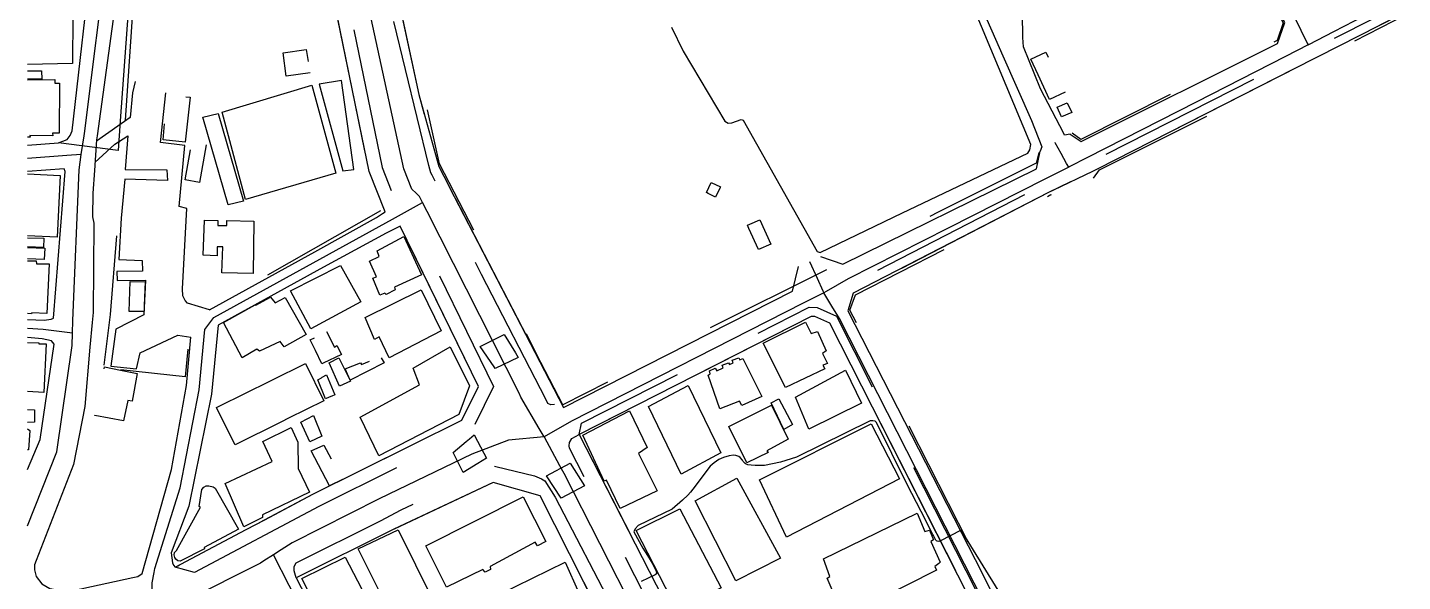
# Model space of a CAD drawing. Header units: millimetres. Extents: x 198785 to 203305, y 542885 to 545889.
# Drawn here: x 198795.4 to 199098.6, y 543307 to 543429.3 of the extents above; entities that cross this region are included whole.
import ezdxf

# ---------------------------------------------------------------- set-up
doc = ezdxf.new("R2010")
doc.units = ezdxf.units.MM
for name, pattern in [('FENCE_25K', [54.3, 28.7, -9.2, -16.4]), ('HIDDEN_BULD_25K', [28.8, 18.4, -10.4]), ('HIDDEN_IN_25K', [56.5, 36.5, -20])]:
    doc.linetypes.add(name, pattern=pattern)
for name, color, linetype in [('A0013114', 253, 'Continuous'), ('A0013117', 253, 'Continuous'), ('A0013118', 253, 'Continuous'), ('A0023214', 253, 'Continuous'), ('A0023217', 253, 'Continuous'), ('A0033324', 253, 'Continuous'), ('A0043325', 253, 'Continuous'), ('A0053326', 253, 'Continuous'), ('B0014111', 253, 'Continuous'), ('B0014112', 253, 'Continuous'), ('B0014113', 253, 'Continuous'), ('B0014115', 253, 'Continuous'), ('B0014116', 253, 'Continuous'), ('B0014118', 253, 'Continuous'), ('B0024120', 253, 'Continuous'), ('C0076117', 253, 'Continuous'), ('F0017111', 253, 'Continuous')]:
    doc.layers.add(name, color=color, linetype=linetype)

msp = doc.modelspace()

# ---------------------------------------------------------------- linework, layer by layer
at = {"layer": 'A0013114'}
for points in [[(198868.55, 543475.55), (198881.67, 543414.55), (198886.06, 543398.68), (198887.2, 543396.48), (198889.48, 543392.06), (198913.57, 543345.45)], [(198874.21, 543388.62), (198870.73, 543397.56), (198855.42, 543472)], [(198816.55, 543447.89), (198814, 543429.07), (198810.72, 543405.39), (198810.6, 543404.55), (198810.12, 543397.74), (198809.77, 543392.74), (198809.74, 543387.57), (198809.99, 543386.13), (198809.83, 543366.45), (198809.63, 543364.19), (198809.15, 543358.8), (198807.99, 543345.7), (198805.49, 543332.89), (198797.28, 543311.68), (198796.93, 543310.69), (198796.9, 543309.64), (198797.28, 543308.12), (198798.55, 543306.56), (198800.33, 543305.51), (198802.82, 543305.08), (198805.45, 543305.08), (198818.59, 543307.9), (198819.72, 543308.14)], [(198804.79, 543405.49), (198805.2, 543406.52), (198809.82, 543447.36), (198809.57, 543448.09)], [(198801.09, 543365.14), (198803.66, 543397.51), (198803.49, 543398.1)], [(198827.96, 543310.19), (198843.58, 543318.49), (198847.71, 543320.68), (198858.26, 543326.29), (198891.17, 543342.65), (198894.8, 543350.07), (198877.58, 543385.45)], [(198795.37, 543331.73), (198798.14, 543338.38), (198801.25, 543359.45)], [(198917.05, 543339.47), (198952.54, 543270.13), (198971.29, 543233.38)], [(198958.76, 543226.75), (198943.52, 543256.95), (198924.49, 543294.06), (198908.44, 543325.94), (198898.05, 543328.88), (198876.17, 543318.57), (198854.59, 543307.83)]]:
    msp.add_lwpolyline(points, dxfattribs=at)
at = {"layer": 'A0013117'}
for points in [[(199025.29, 543405.79), (199027.75, 543404.19), (199071.02, 543425.83), (199072.65, 543430.45), (199054.42, 543465.92), (199053.16, 543468.37), (199027.38, 543518.4), (199011.97, 543548.19), (199009.32, 543553.3), (198978.65, 543612.58)], [(199127.74, 543447.26), (199084.67, 543425.31), (199074.53, 543420.14), (199031.44, 543398.17), (199030.22, 543397.58), (199021.6, 543393.45), (199020.5, 543392.92), (198977.46, 543370.67), (198976.29, 543366.8), (199004.32, 543311.88), (199027.45, 543265.98), (199030.41, 543263.52), (199051.14, 543274.05), (199056.37, 543276.71), (199077.14, 543287.26), (199085.36, 543291.53), (199105.21, 543301.84)], [(198795.37, 543403.33), (198802.24, 543403.87), (198804.09, 543404.62), (198804.79, 543405.49)], [(198970.27, 543378.81), (198975.2, 543377.06), (199017.9, 543398.17), (199018.66, 543402.07)], [(198803.49, 543398.1), (198795.37, 543397.51)], [(198835.49, 543367.03), (198858.74, 543379.83), (198872.34, 543387.41), (198873.66, 543388.28), (198874.21, 543388.62)], [(198877.58, 543385.45), (198874.46, 543383.92), (198860.62, 543376.41), (198837.42, 543363.64), (198835.97, 543348.4), (198830.98, 543323.67), (198827.08, 543313.38), (198827.34, 543311.18), (198827.59, 543310.66), (198827.96, 543310.19)], [(198913.57, 543345.45), (198964.06, 543371.15), (198965.4, 543376.54)], [(198795.37, 543364.84), (198799.03, 543364.72), (198800.57, 543364.98), (198801.09, 543365.14)], [(198971.29, 543233.38), (199022.69, 543260.26), (199023.75, 543263.14), (199014.68, 543280.63), (198972.28, 543364.08), (198969.02, 543365.53), (198968.19, 543365.56), (198917.05, 543339.47)], [(198801.25, 543359.45), (198800.69, 543360.13), (198798.57, 543360.61), (198795.37, 543360.88)], [(198819.72, 543308.14), (198820.63, 543308.81), (198827.1, 543331.73), (198830.46, 543350.31), (198831.42, 543360.97)], [(198854.59, 543307.83), (198871.2, 543275.68), (198875.78, 543274.68), (198901.36, 543287.58), (198919.96, 543251.56), (198891.25, 543237.25), (198902.8, 543214.2), (198908.55, 543204.06), (198912.26, 543203.15), (198924.79, 543209.51), (198928.82, 543211.55), (198958.76, 543226.75)]]:
    msp.add_lwpolyline(points, dxfattribs=at)
at = {"layer": 'A0013118'}
for points in [[(199025.29, 543405.79), (199024.07, 543405.56), (199023.91, 543405.93), (199018.78, 543415.76), (199015, 543425.09), (199014.86, 543427.16), (199014.72, 543437.65)], [(198937.39, 543429.41), (198939.97, 543424.12), (198949.16, 543408.64), (198949.85, 543408.2), (198950.67, 543408.3), (198952.73, 543409.03), (198953.2, 543408.9), (198969.49, 543379.87), (198970.2, 543379.66), (198988.33, 543388.44), (199015.98, 543401.6), (199016.39, 543402.3), (199016.62, 543403.47), (199004.07, 543433.58)], [(199005.28, 543434.77), (199010.48, 543423.1), (199016.76, 543408.81), (199019.07, 543403.01), (199018.66, 543402.07)], [(198819.12, 543417.4), (198818.52, 543414.89), (198817.98, 543409.47), (198810.58, 543404.24)], [(198835.49, 543367.03), (198830.62, 543368.49), (198830.12, 543369.05), (198829.59, 543370.08), (198829.52, 543371.68), (198830.48, 543389.37), (198828.82, 543389.84), (198830.07, 543403.27), (198824.71, 543403.98), (198825.87, 543414.93)], [(198810.25, 543399.51), (198814.63, 543403.56), (198817.49, 543405.39), (198816.9, 543398.01), (198826.13, 543397.88), (198826.22, 543395.59), (198816.86, 543395.82), (198815.99, 543387.26), (198815.51, 543378.09), (198820.69, 543377.93), (198820.76, 543375.54), (198815.1, 543375.5), (198815.16, 543373.5), (198821.4, 543373.53), (198821.05, 543365.9), (198814.85, 543362.75), (198813.72, 543354.55), (198819.43, 543354.01), (198820.24, 543357.5), (198828.5, 543361.43), (198831.42, 543360.97)]]:
    msp.add_lwpolyline(points, dxfattribs=at)
at = {"layer": 'A0023214'}
for points in [[(198909.32, 543338.96), (198908.22, 543340.84), (198904.18, 543347.76), (198903.77, 543348.6), (198883.48, 543388.73), (198882.5, 543390.67), (198881.82, 543392.06), (198881.07, 543392.77), (198880.13, 543393.65), (198878.39, 543398.12), (198862.49, 543471.34), (198861.99, 543473.77), (198860.84, 543480.82), (198859.2, 543490.91), (198848.4, 543539.37), (198846.84, 543545.81), (198844.76, 543554.47)], [(198795.37, 543319.36), (198801.82, 543335.64), (198805.2, 543359.12), (198805.28, 543361.85), (198805.36, 543364.67), (198806.8, 543397.92), (198807.23, 543401.32), (198807.88, 543405.44), (198807.96, 543405.96), (198813.19, 543447.63), (198813.25, 543447.98), (198813.63, 543450.3), (198814.16, 543453.52), (198820.34, 543495.82), (198826.46, 543536.63), (198825.75, 543541.4), (198825.07, 543545.03)], [(198909.32, 543338.96), (198901.47, 543338.26), (198893.36, 543335.16), (198872.93, 543325.27), (198853.76, 543315.61), (198851.28, 543314.01), (198849.62, 543312.93), (198847.52, 543311.57), (198846.76, 543311.08), (198830.48, 543302.92), (198828.7, 543302.27), (198823.03, 543300.22), (198821.85, 543299.79), (198820.88, 543299.44), (198814.78, 543297.62), (198811.69, 543296.08), (198811.23, 543295.64), (198807.61, 543292.19)], [(198909.32, 543338.96), (198912.72, 543332.67), (198913.66, 543330.92), (198937.24, 543284.62)]]:
    msp.add_lwpolyline(points, dxfattribs=at)
at = {"layer": 'A0023217'}
for points in [[(199056.79, 543468.38), (199057.47, 543466.99), (199058.42, 543465.08), (199061.11, 543459.36), (199063.58, 543454.33), (199074.75, 543431.59), (199076.18, 543428.72), (199077.6, 543425.91), (199077.8, 543425.49)], [(199077.8, 543425.49), (199077.94, 543425.56), (199083.44, 543428.42), (199110.8, 543442.65), (199125.87, 543450.44), (199131.49, 543453.35), (199131.78, 543453.52)], [(199077.8, 543425.49), (199072.82, 543422.92), (199053.07, 543412.84), (199029.09, 543400.6), (199025.11, 543398.56), (199024.98, 543398.5)], [(199024.98, 543398.5), (199024.51, 543399.34), (199023.32, 543401.49), (199022, 543403.87), (199021.97, 543403.93)], [(198807.23, 543401.32), (198804.01, 543401.07), (198795.37, 543400.42)], [(199024.98, 543398.5), (199019.74, 543395.82), (198998.4, 543385.03), (198976.33, 543373.86), (198971.49, 543371.06), (198970.98, 543370.76)], [(198881.21, 543182.89), (198879.81, 543185.78), (198878.14, 543189.24), (198856.2, 543233.92), (198826.83, 543292.63), (198823.03, 543300.22), (198822.86, 543306.78), (198823.28, 543309.02), (198823.45, 543309.92), (198829.04, 543327.7), (198833.21, 543349.35), (198834.45, 543362.66), (198835.33, 543363.86), (198836.43, 543365.32), (198875.89, 543387.04), (198882.5, 543390.67)], [(198967.84, 543377.68), (198969.49, 543374.03), (198970.77, 543371.22), (198970.98, 543370.76)], [(198970.98, 543370.76), (198966.4, 543368.5), (198915.31, 543342.46), (198909.34, 543338.97), (198909.32, 543338.96)], [(199028.51, 543258.99), (199026.92, 543262.05), (199021.07, 543273.31), (199018.96, 543277.46), (198974.46, 543365.1), (198972.78, 543367.82), (198970.98, 543370.76)], [(198805.28, 543361.85), (198801.17, 543362.36), (198798.8, 543362.66), (198795.37, 543362.86)], [(198871.76, 543270.06), (198869.24, 543274.56), (198868.8, 543275.34), (198853.09, 543306.14), (198849.62, 543312.93)]]:
    msp.add_lwpolyline(points, dxfattribs=at)
at = {"layer": 'A0033324', "linetype": 'HIDDEN_IN_25K', "flags": 128}
for points in [[(198841.89, 543538.67), (198842.67, 543537.66), (198844.2, 543534.59), (198854.79, 543489.99), (198873.61, 543398.42), (198876.37, 543391.35), (198876.35, 543390.8), (198875.9, 543390.05), (198874.21, 543388.62), (198870.73, 543397.56), (198851.85, 543489.36), (198841.58, 543534.22), (198840.68, 543536.35), (198835.85, 543538.53), (198833.88, 543538.54), (198832.96, 543538.23), (198832.62, 543537.41), (198830.34, 543537.79), (198831.42, 543539.09), (198832.61, 543540.51), (198833.69, 543541.19), (198835.11, 543541.5), (198837.13, 543541.59), (198838.56, 543541.36), (198839.61, 543540.79), (198840.71, 543539.91), (198841.89, 543538.67)], [(198911.57, 543346.08), (198910.78, 543346.05), (198910.15, 543346.31), (198909.64, 543347.31), (198895.49, 543374.82), (198885.11, 543395.7), (198884.58, 543396.76), (198884.29, 543397.23), (198883.88, 543398.9), (198874.43, 543437.61), (198868.76, 543463.68), (198866.65, 543473.38), (198866.77, 543473.84), (198867.16, 543474.35), (198868.64, 543475.12), (198868.67, 543475), (198881.67, 543414.55), (198886.06, 543398.68), (198912.91, 543346.73), (198912.94, 543346.67), (198911.57, 543346.08)], [(199020.5, 543392.92), (198977.46, 543370.67), (198978.14, 543373.28), (199019.61, 543394.71), (199030.56, 543399.96), (199138.09, 543454.78), (199177.79, 543475.23), (199180.32, 543474.28), (199139, 543453), (199031.44, 543398.17), (199020.5, 543392.92)], [(198859.64, 543323.62), (198832.17, 543309.03), (198827.96, 543310.19), (198858.26, 543326.29), (198891.17, 543342.65), (198894.8, 543350.07), (198877.58, 543385.45), (198881.07, 543385.15), (198898.14, 543350.07), (198893.41, 543340.41), (198859.64, 543323.62)], [(198971.29, 543233.38), (199022.69, 543260.26), (199023.75, 543263.14), (199014.68, 543280.63), (198972.28, 543364.08), (198969.02, 543365.53), (198968.19, 543365.56), (198917.05, 543339.47), (198917.53, 543341.96), (198967.74, 543367.58), (198969.48, 543367.52), (198973.74, 543365.62), (199016.46, 543281.55), (199025.94, 543263.28), (199024.57, 543259.57), (199021.67, 543257.46), (198974.02, 543232.55), (198971.29, 543233.38)], [(198971.29, 543233.38), (198970.31, 543232.76), (198969, 543232.53), (198968.41, 543232.61), (198967.89, 543232.79), (198946.77, 543274.17), (198914.88, 543336.47), (198914.8, 543336.98), (198914.91, 543337.73), (198915.39, 543338.61), (198917.05, 543339.47), (198949.71, 543275.68), (198971.29, 543233.38)], [(198909.44, 543329.29), (198911.71, 543325.66), (198927.43, 543295.55), (198946.46, 543258.45), (198960.97, 543229.7), (198961.05, 543229.03), (198960.98, 543228.34), (198960.64, 543227.78), (198958.76, 543226.75), (198943.52, 543256.95), (198924.49, 543294.06), (198908.44, 543325.94), (198898.05, 543328.88), (198876.17, 543318.57), (198854.59, 543307.83), (198854.16, 543309.4), (198854.21, 543310.36), (198854.59, 543311.19), (198873.2, 543320.44), (198877.8, 543322.83), (198897.24, 543332.62), (198898.67, 543332.45), (198907.19, 543330.36), (198908.74, 543329.72), (198909.44, 543329.29)]]:
    msp.add_lwpolyline(points, dxfattribs=at)
at = {"layer": 'A0043325'}
for points in [[(198903.57, 543356.5), (198898.53, 543354.03), (198898.26, 543354.41), (198895.19, 543358.88), (198900.52, 543361.53), (198902.95, 543357.51), (198903.57, 543356.5)], [(198894.66, 543333.12), (198891.41, 543331.12), (198889.24, 543335.51), (198892.13, 543337.92), (198892.86, 543338.54), (198893.89, 543339.39), (198896.01, 543335.34), (198896.56, 543334.29), (198894.66, 543333.12)], [(198918.17, 543328.15), (198913.09, 543325.42), (198909.82, 543330.4), (198915.05, 543333.16), (198918.17, 543328.15)]]:
    msp.add_lwpolyline(points, dxfattribs=at)
at = {"layer": 'A0053326'}
msp.add_lwpolyline([(198815.84, 543408.74), (198815.38, 543402.19), (198802.24, 543403.87), (198804.09, 543404.62), (198804.79, 543405.49), (198805.2, 543406.52), (198809.82, 543447.36), (198811.05, 543453.76), (198817.15, 543494.83), (198823.5, 543534.53), (198823.38, 543534.99), (198823.02, 543535.43), (198822.53, 543535.75), (198823.38, 543535.95), (198823.51, 543535.98), (198827.81, 543537), (198828.18, 543537.09), (198832.96, 543538.23), (198830.02, 543531.22), (198824.19, 543492.75), (198818.08, 543440.07), (198815.84, 543408.74)], dxfattribs=at)
at = {"layer": 'B0014111'}
for points in [[(198795.37, 543417.81), (198801.38, 543417.82), (198801.39, 543417.08), (198802.39, 543417.08)], [(198802.39, 543417.08), (198802.36, 543406.03), (198800.91, 543406.01), (198800.94, 543405.39), (198795.92, 543405.52), (198795.93, 543405.14), (198795.37, 543405.14)], [(198863.35, 543397.21), (198843.46, 543391.38), (198838.29, 543410.62), (198858.05, 543416.58), (198863.35, 543397.21)], [(198843, 543391), (198839.59, 543390.22), (198834.01, 543409.55), (198837.42, 543410.33), (198843, 543391)], [(198795.37, 543397.01), (198802.61, 543396.69)], [(198802.61, 543396.69), (198801.9, 543383.03), (198795.37, 543383.32)], [(198837.37, 543385.61), (198839.33, 543385.59), (198839.32, 543386.71), (198845.26, 543386.58), (198845.13, 543375.05), (198838.26, 543375.18), (198838.46, 543380.95), (198837.2, 543380.93), (198837.2, 543378.94), (198834.12, 543379.07), (198834.4, 543386.78), (198837.36, 543386.76), (198837.37, 543385.61)], [(198876.47, 543371.42), (198874.46, 543370.4), (198874.16, 543370.7), (198873.04, 543370.23), (198871.49, 543373.97), (198872.35, 543374.32), (198870.82, 543377.76), (198872.91, 543378.78), (198872.5, 543380), (198878.36, 543383.17), (198882.26, 543374.77), (198876.29, 543371.98), (198876.47, 543371.42)], [(198795.37, 543377.8), (198797.27, 543377.79), (198797.37, 543377.19), (198800.14, 543377.17)], [(198800.14, 543377.17), (198799.62, 543366.22), (198796.35, 543366.38), (198796.23, 543366.16), (198795.37, 543366.18)], [(198886.6, 543362.35), (198875.14, 543356.41), (198872.94, 543361.06), (198871.89, 543360.48), (198869.86, 543365.29), (198882.19, 543371.42), (198886.6, 543362.35)], [(198966.94, 543364.26), (198968.2, 543361.76), (198969.58, 543362.24), (198971.52, 543357.97), (198970.66, 543357.34), (198971.82, 543355.18), (198970.74, 543354.77), (198971.17, 543353.99), (198962.52, 543349.83), (198957.59, 543359.68), (198966.94, 543364.26)], [(198795.37, 543359.78), (198797.84, 543359.75), (198797.89, 543359.53), (198799.52, 543359.48)], [(198799.52, 543359.48), (198798.95, 543348.75), (198795.37, 543348.97)], [(198890.52, 543343.91), (198872.83, 543334.77), (198868.73, 543343.3), (198881.84, 543350.43), (198880.4, 543354.12), (198888.56, 543358.81), (198892.82, 543350.27), (198890.52, 543343.91)], [(198851.36, 543342.28), (198841.15, 543337.24), (198839.43, 543340.7), (198837.07, 543345.47), (198837.67, 543345.77), (198848.97, 543351.35), (198849.26, 543351.49), (198856.64, 543355.13), (198860.71, 543346.89), (198852.93, 543343.06), (198851.36, 543342.28)], [(198952.21, 543356.41), (198952.44, 543356), (198953.13, 543356.3), (198957.34, 543347.9), (198952.91, 543345.9), (198952.39, 543346.88), (198948.06, 543345.14), (198945.44, 543352.61), (198945.94, 543352.87), (198945.8, 543353.55), (198947.05, 543354.11), (198947.4, 543353.58), (198948.81, 543354.17), (198948.59, 543354.79), (198949.96, 543355.3), (198950.17, 543354.95), (198950.97, 543355.29), (198950.75, 543355.87), (198952.21, 543356.41)], [(198948.29, 543335.43), (198939.51, 543330.75), (198932.3, 543345.68), (198941.04, 543350.31), (198948.29, 543335.43)], [(198795.37, 543345.04), (198796.91, 543344.97), (198796.88, 543342.19), (198795.37, 543342.16)], [(198930.09, 543335.33), (198934.19, 543327.05), (198926.08, 543323.16), (198923.04, 543329.39), (198922.51, 543329.16), (198917.84, 543339.32), (198928.16, 543344.68), (198932.04, 543336.63), (198930.09, 543335.33)], [(198795.37, 543340.71), (198795.87, 543340.37), (198795.61, 543336.1), (198795.37, 543336.1)], [(198847.22, 543321.15), (198843.11, 543319.12), (198838.97, 543328.7), (198849.32, 543333.52), (198847.25, 543337.96), (198853.55, 543341.06), (198855.01, 543337.77), (198855.06, 543331.97), (198857.57, 543326.77), (198847.17, 543321.78), (198847.22, 543321.15)], [(198834.4, 543314.28), (198829.07, 543311.54), (198828.54, 543311.58), (198828.09, 543311.94), (198827.89, 543312.36), (198827.75, 543312.93), (198827.79, 543313.44), (198828.26, 543313.87), (198833.49, 543323.47), (198833.2, 543323.62), (198833.83, 543327.38), (198834.24, 543327.85), (198834.78, 543328.18), (198835.35, 543328.19), (198836.31, 543327.95), (198836.74, 543327.62), (198841.91, 543318.57), (198834.31, 543314.55), (198834.4, 543314.28)], [(198909.66, 543315.87), (198907.86, 543314.94), (198907.33, 543315.74), (198897.39, 543310.38), (198897.46, 543309.66), (198896.28, 543309.07), (198895.78, 543309.7), (198887.77, 543305.78), (198883.18, 543314.94), (198904.68, 543325.75), (198909.66, 543315.87)], [(198884.73, 543303), (198876.08, 543298.63), (198868.27, 543314.23), (198877.09, 543318.44), (198884.73, 543303)], [(198872.68, 543298.42), (198862.89, 543293.62), (198855.9, 543307.68), (198865.42, 543312.38), (198872.68, 543298.42)], [(198916.94, 543304.52), (198902.98, 543297.35), (198899.53, 543304.21), (198913.96, 543311.32), (198916.94, 543304.52)]]:
    msp.add_lwpolyline(points, dxfattribs=at)
at = {"layer": 'B0014112'}
for points in [[(198848.94, 543369.82), (198849.98, 543368.58), (198852.19, 543369.75), (198856.82, 543361.58), (198851.95, 543358.85), (198851.1, 543360.04), (198846.5, 543357.87), (198845.92, 543358.31), (198842.68, 543356.39), (198838.58, 543364.24), (198845.58, 543368.09), (198845.71, 543368.04), (198848.94, 543369.82)], [(198958.68, 543335.51), (198953.99, 543333.23), (198950.04, 543341.26), (198959.46, 543345.97), (198963.08, 543338.44), (198958.44, 543335.9), (198958.68, 543335.51)]]:
    msp.add_lwpolyline(points, dxfattribs=at)
at = {"layer": 'B0014113'}
for points in [[(198795.37, 543431.75), (198805.35, 543431.84), (198805.33, 543421.42)], [(198805.33, 543421.42), (198795.37, 543421.19)], [(198868.86, 543368.8), (198857.88, 543362.85), (198853.38, 543371.18), (198864.43, 543376.83), (198868.86, 543368.8)], [(198979.32, 543346.4), (198967.69, 543340.69), (198964.73, 543347.7), (198975.79, 543353.69), (198979.32, 543346.4)], [(198961.46, 543312.22), (198951.59, 543307.21), (198942.63, 543324.87), (198951.76, 543329.86), (198961.46, 543312.22)], [(198948.31, 543305.66), (198938.62, 543300.68), (198929.62, 543318.33), (198939.24, 543323.06), (198948.31, 543305.66)], [(198991.56, 543322.09), (198993.24, 543318.05), (198994.26, 543318.38), (198995.18, 543316.21), (198994.58, 543315.88), (198996.66, 543311.32), (198996.36, 543310.98), (198995.48, 543310.35), (198995.84, 543309.55), (198976.07, 543299.51), (198973.6, 543304.89), (198973.07, 543304.67), (198971.72, 543307.78), (198972.33, 543308.13), (198970.93, 543312.07), (198991.56, 543322.09)]]:
    msp.add_lwpolyline(points, dxfattribs=at)
at = {"layer": 'B0014115'}
msp.add_lwpolyline([(198987.67, 543329.7), (198962.77, 543316.82), (198956.78, 543329.52), (198981.42, 543341.86), (198987.67, 543329.7)], dxfattribs=at)
at = {"layer": 'B0014116', "linetype": 'HIDDEN_BULD_25K', "flags": 128}
for points in [[(198857.71, 543419.36), (198852.4, 543418.61), (198851.72, 543423.75), (198856.83, 543424.48), (198857.71, 543419.36)], [(198795.37, 543419.77), (198798.46, 543419.74), (198798.52, 543417.96)], [(198798.52, 543417.96), (198795.37, 543417.94)], [(198831.21, 543413.95), (198830.13, 543404.03), (198825.28, 543404.57), (198826.2, 543414.4), (198831.21, 543413.95)], [(198834.76, 543403.46), (198833.29, 543395.11), (198830.14, 543395.72), (198831.62, 543404.08), (198834.76, 543403.46)], [(198795.37, 543382.9), (198798.98, 543382.84)], [(198798.98, 543382.84), (198798.88, 543380.76), (198795.37, 543380.91)], [(198821.05, 543366.66), (198817.76, 543366.64), (198817.98, 543373.25), (198821.3, 543373.17), (198821.05, 543366.66)], [(198861.31, 543362.22), (198863.09, 543358.74), (198863.6, 543359.11), (198864.58, 543357.17), (198860.55, 543355.23), (198860.27, 543355.1), (198858.85, 543358.03), (198857.71, 543360.39), (198861.31, 543362.22)], [(198819.53, 543352.94), (198818.46, 543346.83), (198817.46, 543346.99), (198816.56, 543342.49), (198810.19, 543343.65), (198810.46, 543345.01), (198812.36, 543354.41), (198815.85, 543353.7), (198819.53, 543352.94)], [(198866.58, 543351.27), (198864.14, 543350.16), (198861.86, 543355.31), (198864.06, 543356.42), (198866.58, 543351.27)], [(198873.37, 543356.43), (198874.01, 543355.3), (198866.5, 543351.52), (198865.42, 543353.99), (198868.81, 543355.32), (198868.99, 543354.95), (198870.88, 543355.7), (198871.27, 543355.34), (198873.37, 543356.43)], [(198861.88, 543347.7), (198861.1, 543347.33), (198859.36, 543351.59), (198860.17, 543352.02), (198860.35, 543352.12), (198861.31, 543352.63), (198863.11, 543348.27), (198862.48, 543347.98), (198861.88, 543347.7)], [(198964.09, 543341.67), (198962.16, 543340.59), (198959.37, 543346.47), (198961.03, 543347.35), (198964.09, 543341.67)], [(198860.28, 543339.14), (198857.62, 543337.89), (198855.62, 543342.2), (198858.43, 543343.71), (198860.28, 543339.14)], [(198864.85, 543329.59), (198861.97, 543328.17), (198857.94, 543335.92), (198860.74, 543337.13), (198864.85, 543329.59)]]:
    msp.add_lwpolyline(points, dxfattribs=at)
at = {"layer": 'B0014118', "linetype": 'HIDDEN_BULD_25K', "flags": 128}
for points in [[(199024.2, 543415.03), (199020.78, 543413.45), (199018.26, 543418.85), (199016.64, 543422.31), (199019.97, 543423.86), (199021.61, 543420.44), (199024.2, 543415.03)], [(199025.65, 543410.59), (199023.36, 543409.59), (199022.43, 543411.72), (199024.66, 543412.73), (199025.65, 543410.59)], [(198948.14, 543394.04), (198947.12, 543391.87), (198945.5, 543392.67), (198945.07, 543392.89), (198946.11, 543395.12), (198948.2, 543394.17), (198948.14, 543394.04)], [(198959.28, 543381.51), (198956.56, 543380.3), (198954.45, 543384.99), (198954.13, 543385.68), (198954.63, 543385.91), (198956.86, 543386.91), (198959.28, 543381.51)], [(198795.37, 543380.8), (198799.16, 543380.63)], [(198799.16, 543380.63), (198799.05, 543378.12), (198795.37, 543378.28)]]:
    msp.add_lwpolyline(points, dxfattribs=at)
at = {"layer": 'B0024120', "linetype": 'FENCE_25K', "flags": 128}
for points in [[(198867.57, 543488.08), (198855.57, 543544.66), (198859.99, 543552.69), (198897.11, 543571.44), (198919.8, 543582.91), (198942.17, 543594.21), (198978.37, 543611.94), (199002.09, 543566.6), (199042.88, 543487.43), (199072.31, 543430.37), (199070.93, 543426.46), (199027.69, 543404.6), (199025.71, 543406.02)], [(199018.41, 543401.76), (199017.82, 543399.42), (198996.17, 543388.55), (198972.8, 543376.43), (198944.02, 543362.05), (198923.26, 543351.02), (198913.41, 543346.04), (198908.59, 543355.35), (198894.95, 543382.39), (198886.26, 543399.27), (198880.39, 543425.22), (198875.51, 543447.31), (198869.33, 543475.82), (198869.03, 543481.84), (198868.17, 543487.81), (198861.86, 543516.2), (198855.72, 543544.41), (198859.92, 543552.43), (198897.11, 543571.44), (198913.48, 543579.81), (198919.8, 543582.91), (198948.57, 543596.99), (198966.19, 543605.61), (198978.37, 543611.94)], [(198812.31, 543354.8), (198813.71, 543366), (198816.08, 543395.95), (198818.93, 543437.2), (198823.61, 543483.82), (198830.59, 543529.81), (198831.32, 543532.01), (198833.59, 543537.88), (198834.5, 543538.09), (198835.79, 543538.09), (198840, 543536.14), (198841.01, 543534.06), (198846.81, 543509.63)], [(199088.06, 543426.4), (199180.45, 543473.77), (199185.21, 543471.49), (199230.26, 543383.28), (199235.19, 543372.53), (199232.83, 543367.09), (199172.17, 543336.18), (199134.77, 543317.69)], [(199030.42, 543396.11), (199031.75, 543397.88), (199077.13, 543420.7)], [(199124.11, 543311.92), (199073.86, 543286.11), (199033.35, 543265.19), (199027.78, 543266.71), (198976.72, 543366.95), (198977.99, 543370.33), (199021.03, 543392.44), (199021, 543392.27)], [(198873.21, 543388.9), (198835.24, 543367.17), (198832.59, 543365.02), (198831.93, 543363.99), (198831.09, 543362.49), (198830.13, 543352.21), (198815.92, 543353.74)]]:
    msp.add_lwpolyline(points, dxfattribs=at)
at = {"layer": 'C0076117'}
msp.add_lwpolyline([(198864.65, 543417.61), (198859.66, 543416.85), (198864.93, 543397.72), (198867.34, 543398.01), (198864.65, 543417.61)], dxfattribs=at)
at = {"layer": 'F0017111', "elevation": 20}
msp.add_lwpolyline([(199011.57, 543301.69), (199001.23, 543318.34), (198996.58, 543315.97), (198996.36, 543315.9), (198995.99, 543315.94), (198995.85, 543316.02), (198995.69, 543316.17), (198995.13, 543317.17), (198995.04, 543317.39), (198992.46, 543322.51), (198989.38, 543328.42), (198982.57, 543342.12), (198982.27, 543342.42), (198981.8, 543342.52), (198981.23, 543342.52), (198964.92, 543334.48), (198961.41, 543333.35), (198957.88, 543332.67), (198955.82, 543332.67), (198954.94, 543332.72), (198954.22, 543332.79), (198953.83, 543332.94), (198953.61, 543333.08), (198953.22, 543333.54), (198953.01, 543333.85), (198952.51, 543334.45), (198952.22, 543334.64), (198951.61, 543334.86), (198951.05, 543334.91), (198950.08, 543334.79), (198948.84, 543334.4), (198947.85, 543333.98), (198946.78, 543333.27), (198945.93, 543332.48), (198943.19, 543328.89), (198942.63, 543328.09), (198941.55, 543326.74), (198941, 543326.12), (198939.84, 543324.97), (198937.55, 543323), (198930, 543319.4), (198929.37, 543318.67), (198929.07, 543317.98), (198931.1, 543314.38), (198932.43, 543312.22), (198933.31, 543310.69), (198933.73, 543309.92), (198933.96, 543309.57), (198934.11, 543309.05), (198934.09, 543308.74), (198933.8, 543308.51), (198930.72, 543307.02)], dxfattribs=at)

doc.saveas('drawing.dxf')
